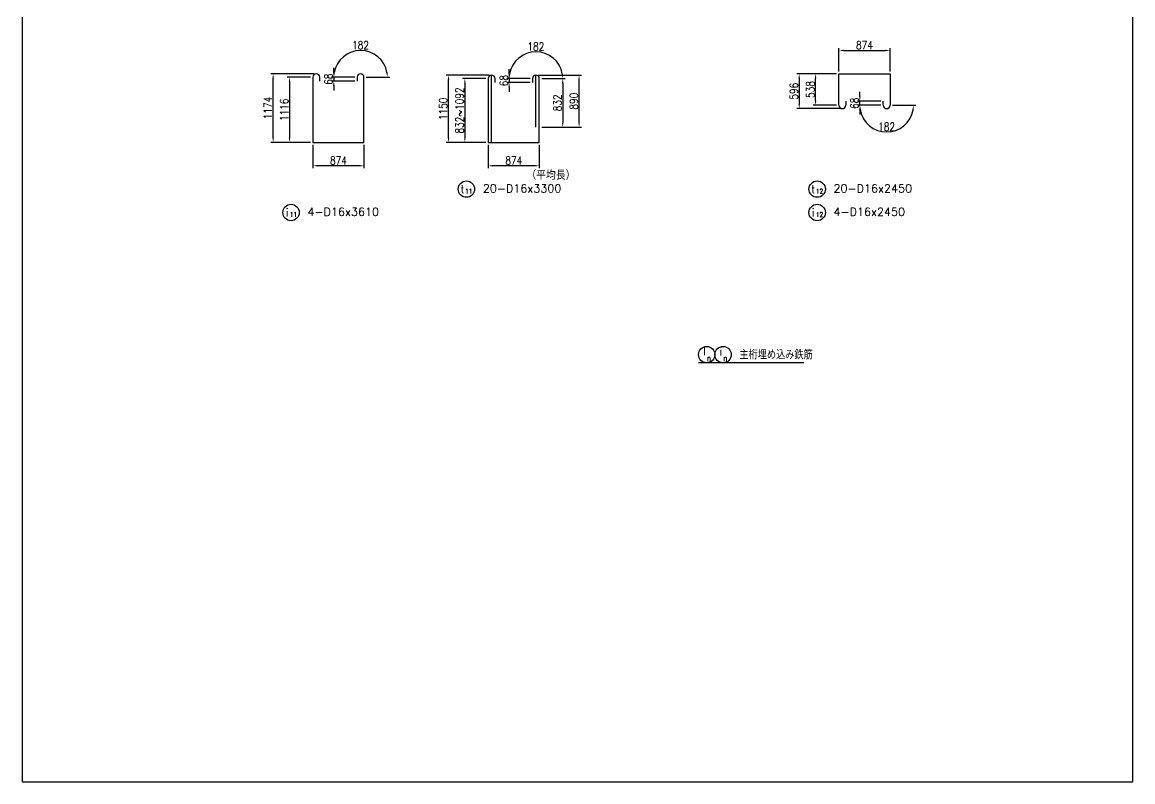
# Model space of a CAD drawing. Header units: millimetres. Extents: x -41433 to 131500, y -94900 to 39745.
# Drawn here: x 0 to 19000, y -94900 to -81900 of the extents above; entities that cross this region are included whole.
import ezdxf
from ezdxf.enums import TextEntityAlignment as Align

# ---------------------------------------------------------------- set-up
doc = ezdxf.new("R2010")
doc.units = ezdxf.units.MM
doc.header["$LTSCALE"] = 160
doc.header["$MEASUREMENT"] = 0
doc.layers.get('DEFPOINTS').update_dxf_attribs({"color": 53, "linetype": 'CONTINUOUS'})
for name, color, linetype in [('DIM', 6, 'CONTINUOUS'), ('DIM-L', 6, 'CONTINUOUS'), ('TEKKIN-S', 3, 'CONTINUOUS'), ('TEXT', 4, 'CONTINUOUS'), ('TEXT-文字', 4, 'CONTINUOUS')]:
    doc.layers.add(name, color=color, linetype=linetype)
doc.styles.add('DIM-TEXT', font='ROMANS', dxfattribs={"width": 0.8, "bigfont": 'EXTFONT'})
doc.styles.add('MSゴシック', font='')
doc.styles.add('romans', font='romans.shx', dxfattribs={"bigfont": 'extfont.shx'})
doc.styles.get('MSゴシック').set_extended_font_data('MS Gothic')
doc.dimstyles.new('DIM40', dxfattribs={"dimscale": 40, "dimtxt": 3.5, "dimasz": 2, "dimexe": 1, "dimexo": 1, "dimgap": 0.5, "dimtad": 1, "dimdec": 0, "dimzin": 9, "dimdsep": 46, "dimtxsty": 'DIM-TEXT', "dimcen": 0, "dimclrt": 4, "dimaunit": 1, "dimadec": 4, "dimazin": 0, "dimtfac": 1, "dimtdec": 0, "dimtix": 1, "dimtmove": 2, "dimatfit": 0, "dimfxl": 1, "dimlwd": -1, "dimlwe": -1, "dimarcsym": 0})

# ---------------------------------------------------------------- blocks, each defined once
blk = doc.blocks.new('加工図文字列（JR）')
at = {"layer": 'TEXT-文字', "color": 6}
blk.add_circle((0, 0), 3.5, dxfattribs=at)
at = {"layer": 'DEFPOINTS', "ltscale": 100, "style": 'MSゴシック'}
for tag, p in [('加工図_圧接鉄筋', (57.81, -4.14)), ('加工図_圧接個数', (62.62, -4.14)), ('加工図_加工形状', (68.3, -4.14)), ('加工図_施工分け2', (73.3, -4.14))]:
    blk.add_attdef(tag, text='', height=4, dxfattribs=at).set_placement(p, align=Align.BOTTOM_LEFT)
at = {"layer": 'TEXT-文字', "color": 4, "style": 'romans', "width": 0.8}
for tag, height, p in [('加工図_平均長', 3.5, (33.63, 3.03)), ('加工図_副記号', 2, (0.5, 0)), ('加工図_文字列', 3.5, (7, -2.5))]:
    blk.add_attdef(tag, text='', height=height, dxfattribs=at).set_placement(p, align=Align.BOTTOM_LEFT)
at = {"layer": 'TEXT-文字', "color": 4, "ltscale": 100, "style": 'romans', "width": 0.8}
blk.add_attdef('加工図_施工分け', text='', height=3.5, dxfattribs=at).set_placement((-5.5, 0), align=Align.MIDDLE_RIGHT)
at = {"layer": 'TEXT-文字', "color": 4, "style": 'romans', "width": 0.8}
blk.add_attdef('加工図_主記号', text='', height=3.5, dxfattribs=at).set_placement((-1.7, 0), align=Align.MIDDLE_CENTER)
for tag, p in [('加工図_番号', (1, -2.5)), ('加工図_枝番', (4.5, -2.5))]:
    blk.add_attdef(tag, text='', height=2, dxfattribs=at).set_placement(p, align=Align.BOTTOM_CENTER)
blk = doc.blocks.new('*D1040')
at = {"layer": 'DEFPOINTS', "color": 0, "transparency": 16777216}
for p in [(5331, -82909), (5731, -82841), (5731, -82909)]:
    blk.add_point(p, dxfattribs=at)
at = {"layer": 'DIM', "color": 0, "transparency": 16777216}
for p, q in [((5331, -82761), (5331, -82681)), ((5691, -82841), (5291, -82841)), ((5691, -82909), (5291, -82909)), ((5331, -82841), (5331, -82909)), ((5331, -82989), (5331, -83069))]:
    blk.add_line(p, q, dxfattribs=at)
for points in [[(5318, -82761), (5344, -82761), (5331, -82841)], [(5318, -82989), (5344, -82989), (5331, -82909)]]:
    blk.add_solid(points, dxfattribs=at)
at = {"layer": 'DIM', "color": 4, "transparency": 16777216, "insert": (5241, -82875), "char_height": 140, "attachment_point": 5, "rotation": 90, "style": 'DIM-TEXT'}
blk.add_mtext('68', dxfattribs=at)
blk = doc.blocks.new('*D1041')
at = {"layer": 'DEFPOINTS', "color": 0, "transparency": 16777216}
for p in [(6018, -82444), (5731, -82841), (5789, -82841), (5847, -82841)]:
    blk.add_point(p, dxfattribs=at)
at = {"layer": 'DIM', "color": 0, "transparency": 16777216}
for p, q in [((5691, -82841), (5291, -82841)), ((5887, -82841), (6287, -82841))]:
    blk.add_line(p, q, dxfattribs=at)
blk.add_arc((5789, -82841), 458, 10.0208, 169.9792, dxfattribs=at)
for points in [[(5351, -82762), (5325, -82760), (5331, -82841)], [(6253, -82760), (6227, -82762), (6247, -82841)]]:
    blk.add_solid(points, dxfattribs=at)
at = {"layer": 'DIM', "color": 4, "transparency": 16777216, "insert": (5789, -82293), "char_height": 140, "attachment_point": 5, "style": 'DIM-TEXT'}
blk.add_mtext('182', dxfattribs=at)
blk = doc.blocks.new('*D1042')
at = {"layer": 'DEFPOINTS', "color": 0, "transparency": 16777216}
for p in [(4973, -83957), (5847, -83957), (4973, -84357)]:
    blk.add_point(p, dxfattribs=at)
at = {"layer": 'DIM', "color": 0, "transparency": 16777216}
for p, q in [((4973, -83997), (4973, -84397)), ((5847, -83997), (5847, -84397)), ((5767, -84357), (5053, -84357))]:
    blk.add_line(p, q, dxfattribs=at)
for points in [[(5053, -84344), (5053, -84370), (4973, -84357)], [(5767, -84344), (5767, -84370), (5847, -84357)]]:
    blk.add_solid(points, dxfattribs=at)
at = {"layer": 'DIM', "color": 4, "transparency": 16777216, "insert": (5410, -84267), "char_height": 140, "attachment_point": 5, "style": 'DIM-TEXT'}
blk.add_mtext('874', dxfattribs=at)
blk = doc.blocks.new('*D1043')
at = {"layer": 'DEFPOINTS', "color": 0, "transparency": 16777216}
for p in [(4973, -82841), (4573, -83957), (4973, -83957)]:
    blk.add_point(p, dxfattribs=at)
at = {"layer": 'DIM', "color": 0, "transparency": 16777216}
for p, q in [((4933, -82841), (4533, -82841)), ((4573, -82921), (4573, -83877)), ((4933, -83957), (4533, -83957))]:
    blk.add_line(p, q, dxfattribs=at)
for points in [[(4560, -82921), (4586, -82921), (4573, -82841)], [(4560, -83877), (4586, -83877), (4573, -83957)]]:
    blk.add_solid(points, dxfattribs=at)
at = {"layer": 'DIM', "color": 4, "transparency": 16777216, "insert": (4483, -83399), "char_height": 140, "attachment_point": 5, "rotation": 90, "style": 'DIM-TEXT'}
blk.add_mtext('1116', dxfattribs=at)
blk = doc.blocks.new('*D1044')
at = {"layer": 'DEFPOINTS', "color": 0, "transparency": 16777216}
for p in [(14331, -83253), (14731, -83253), (14731, -83321)]:
    blk.add_point(p, dxfattribs=at)
at = {"layer": 'DIM', "color": 0, "transparency": 16777216}
for p, q in [((14331, -83173), (14331, -83093)), ((14691, -83253), (14291, -83253)), ((14691, -83321), (14291, -83321)), ((14331, -83321), (14331, -83253)), ((14331, -83401), (14331, -83481))]:
    blk.add_line(p, q, dxfattribs=at)
for points in [[(14318, -83173), (14344, -83173), (14331, -83253)], [(14318, -83401), (14344, -83401), (14331, -83321)]]:
    blk.add_solid(points, dxfattribs=at)
at = {"layer": 'DIM', "color": 4, "transparency": 16777216, "insert": (14241, -83287), "char_height": 140, "attachment_point": 5, "rotation": 90, "style": 'DIM-TEXT'}
blk.add_mtext('68', dxfattribs=at)
blk = doc.blocks.new('*D1045')
at = {"layer": 'DEFPOINTS', "color": 0, "transparency": 16777216}
for p in [(14731, -83321), (14789, -83321), (14847, -83321), (14560, -83718)]:
    blk.add_point(p, dxfattribs=at)
at = {"layer": 'DIM', "color": 0, "transparency": 16777216}
for p, q in [((14691, -83321), (14291, -83321)), ((14887, -83321), (15287, -83321))]:
    blk.add_line(p, q, dxfattribs=at)
blk.add_arc((14789, -83321), 458, 190.0208, 349.9792, dxfattribs=at)
for points in [[(14325, -83402), (14351, -83400), (14331, -83321)], [(15227, -83400), (15253, -83402), (15247, -83321)]]:
    blk.add_solid(points, dxfattribs=at)
at = {"layer": 'DIM', "color": 4, "transparency": 16777216, "insert": (14789, -83689), "char_height": 140, "attachment_point": 5, "style": 'DIM-TEXT'}
blk.add_mtext('182', dxfattribs=at)
blk = doc.blocks.new('*D1046')
at = {"layer": 'DEFPOINTS', "color": 0, "transparency": 16777216}
for p in [(14847, -82383), (13973, -82783), (14847, -82783)]:
    blk.add_point(p, dxfattribs=at)
at = {"layer": 'DIM', "color": 0, "transparency": 16777216}
for p, q in [((13973, -82743), (13973, -82343)), ((14053, -82383), (14767, -82383)), ((14847, -82743), (14847, -82343))]:
    blk.add_line(p, q, dxfattribs=at)
for points in [[(14053, -82370), (14053, -82396), (13973, -82383)], [(14767, -82370), (14767, -82396), (14847, -82383)]]:
    blk.add_solid(points, dxfattribs=at)
at = {"layer": 'DIM', "color": 4, "transparency": 16777216, "insert": (14410, -82293), "char_height": 140, "attachment_point": 5, "style": 'DIM-TEXT'}
blk.add_mtext('874', dxfattribs=at)
blk = doc.blocks.new('*D1047')
at = {"layer": 'DEFPOINTS', "color": 0, "transparency": 16777216}
for p in [(13573, -82783), (13973, -82783), (13973, -83321)]:
    blk.add_point(p, dxfattribs=at)
at = {"layer": 'DIM', "color": 0, "transparency": 16777216}
for p, q in [((13933, -82783), (13533, -82783)), ((13573, -83241), (13573, -82863)), ((13933, -83321), (13533, -83321))]:
    blk.add_line(p, q, dxfattribs=at)
for points in [[(13560, -82863), (13586, -82863), (13573, -82783)], [(13560, -83241), (13586, -83241), (13573, -83321)]]:
    blk.add_solid(points, dxfattribs=at)
at = {"layer": 'DIM', "color": 4, "transparency": 16777216, "insert": (13483, -83052), "char_height": 140, "attachment_point": 5, "rotation": 90, "style": 'DIM-TEXT'}
blk.add_mtext('538', dxfattribs=at)
blk = doc.blocks.new('*D1048')
at = {"layer": 'DEFPOINTS', "color": 0, "transparency": 16777216}
for p, q in [((13933, -82783), (13253, -82783)), ((13293, -82863), (13293, -83299)), ((13991, -83379), (13253, -83379))]:
    blk.add_line(p, q, dxfattribs=at)
for p in [(13973, -82783), (13293, -83379), (14031, -83379)]:
    blk.add_point(p, dxfattribs=at)
for points in [[(13280, -82863), (13306, -82863), (13293, -82783)], [(13280, -83299), (13306, -83299), (13293, -83379)]]:
    blk.add_solid(points, dxfattribs=at)
at = {"layer": 'DEFPOINTS', "color": 4, "transparency": 16777216, "insert": (13203, -83081), "char_height": 140, "attachment_point": 5, "rotation": 90, "style": 'DIM-TEXT'}
blk.add_mtext('596', dxfattribs=at)
blk = doc.blocks.new('*D1049')
at = {"layer": 'DEFPOINTS', "color": 0, "transparency": 16777216}
for p, q in [((4991, -82783), (4253, -82783)), ((4293, -83877), (4293, -82863)), ((4933, -83957), (4253, -83957))]:
    blk.add_line(p, q, dxfattribs=at)
for p in [(4293, -82783), (5031, -82783), (4973, -83957)]:
    blk.add_point(p, dxfattribs=at)
for points in [[(4280, -82863), (4306, -82863), (4293, -82783)], [(4280, -83877), (4306, -83877), (4293, -83957)]]:
    blk.add_solid(points, dxfattribs=at)
at = {"layer": 'DEFPOINTS', "color": 4, "transparency": 16777216, "insert": (4203, -83370), "char_height": 140, "attachment_point": 5, "rotation": 90, "style": 'DIM-TEXT'}
blk.add_mtext('1174', dxfattribs=at)
blk = doc.blocks.new('*D1837')
at = {"layer": 'DEFPOINTS', "color": 0, "transparency": 16777216}
for p in [(8331, -82933), (8731, -82865), (8731, -82933)]:
    blk.add_point(p, dxfattribs=at)
at = {"layer": 'DIM', "color": 0, "transparency": 16777216}
for p, q in [((8331, -82785), (8331, -82705)), ((8691, -82865), (8291, -82865)), ((8691, -82933), (8291, -82933)), ((8331, -82865), (8331, -82933)), ((8331, -83013), (8331, -83093))]:
    blk.add_line(p, q, dxfattribs=at)
for points in [[(8318, -82785), (8344, -82785), (8331, -82865)], [(8318, -83013), (8344, -83013), (8331, -82933)]]:
    blk.add_solid(points, dxfattribs=at)
at = {"layer": 'DIM', "color": 4, "transparency": 16777216, "insert": (8241, -82899), "char_height": 140, "attachment_point": 5, "rotation": 90, "style": 'DIM-TEXT'}
blk.add_mtext('68', dxfattribs=at)
blk = doc.blocks.new('*D1838')
at = {"layer": 'DEFPOINTS', "color": 0, "transparency": 16777216}
for p in [(9018, -82468), (8731, -82865), (8789, -82865), (8847, -82865)]:
    blk.add_point(p, dxfattribs=at)
at = {"layer": 'DIM', "color": 0, "transparency": 16777216}
for p, q in [((8691, -82865), (8291, -82865)), ((8887, -82865), (9287, -82865))]:
    blk.add_line(p, q, dxfattribs=at)
blk.add_arc((8789, -82865), 458, 10.0208, 169.9792, dxfattribs=at)
for points in [[(8351, -82786), (8325, -82784), (8331, -82865)], [(9253, -82784), (9227, -82786), (9247, -82865)]]:
    blk.add_solid(points, dxfattribs=at)
at = {"layer": 'DIM', "color": 4, "transparency": 16777216, "insert": (8789, -82317), "char_height": 140, "attachment_point": 5, "style": 'DIM-TEXT'}
blk.add_mtext('182', dxfattribs=at)
blk = doc.blocks.new('*D1839')
at = {"layer": 'DEFPOINTS', "color": 0, "transparency": 16777216}
for p in [(7973, -83957), (8847, -83957), (7973, -84357)]:
    blk.add_point(p, dxfattribs=at)
at = {"layer": 'DIM', "color": 0, "transparency": 16777216}
for p, q in [((7973, -83997), (7973, -84397)), ((8847, -83997), (8847, -84397)), ((8767, -84357), (8053, -84357))]:
    blk.add_line(p, q, dxfattribs=at)
for points in [[(8053, -84344), (8053, -84370), (7973, -84357)], [(8767, -84344), (8767, -84370), (8847, -84357)]]:
    blk.add_solid(points, dxfattribs=at)
at = {"layer": 'DIM', "color": 4, "transparency": 16777216, "insert": (8410, -84267), "char_height": 140, "attachment_point": 5, "style": 'DIM-TEXT'}
blk.add_mtext('874', dxfattribs=at)
blk = doc.blocks.new('*D1840')
at = {"layer": 'DEFPOINTS', "color": 0, "transparency": 16777216}
for p in [(7973, -82865), (7573, -83957), (7973, -83957)]:
    blk.add_point(p, dxfattribs=at)
at = {"layer": 'DIM', "color": 0, "transparency": 16777216}
for p, q in [((7933, -82865), (7533, -82865)), ((7573, -82945), (7573, -83877)), ((7933, -83957), (7533, -83957))]:
    blk.add_line(p, q, dxfattribs=at)
for points in [[(7560, -82945), (7586, -82945), (7573, -82865)], [(7560, -83877), (7586, -83877), (7573, -83957)]]:
    blk.add_solid(points, dxfattribs=at)
at = {"layer": 'DIM', "color": 4, "transparency": 16777216, "insert": (7483, -83411), "char_height": 140, "attachment_point": 5, "rotation": 90, "style": 'DIM-TEXT'}
blk.add_mtext('832~1092', dxfattribs=at)
blk = doc.blocks.new('*D1841')
at = {"layer": 'DEFPOINTS', "color": 0, "transparency": 16777216}
for p, q in [((7991, -82807), (7253, -82807)), ((7293, -83877), (7293, -82887)), ((7933, -83957), (7253, -83957))]:
    blk.add_line(p, q, dxfattribs=at)
for p in [(7293, -82807), (8031, -82807), (7973, -83957)]:
    blk.add_point(p, dxfattribs=at)
for points in [[(7280, -82887), (7306, -82887), (7293, -82807)], [(7280, -83877), (7306, -83877), (7293, -83957)]]:
    blk.add_solid(points, dxfattribs=at)
at = {"layer": 'DEFPOINTS', "color": 4, "transparency": 16777216, "insert": (7203, -83382), "char_height": 140, "attachment_point": 5, "rotation": 90, "style": 'DIM-TEXT'}
blk.add_mtext('1150', dxfattribs=at)
blk = doc.blocks.new('*D1842')
at = {"layer": 'DEFPOINTS', "color": 0, "transparency": 16777216}
for p, q in [((8887, -82865), (9287, -82865)), ((9247, -82945), (9247, -83617)), ((8887, -83697), (9287, -83697))]:
    blk.add_line(p, q, dxfattribs=at)
for p in [(8847, -82865), (8847, -83697), (9247, -83697)]:
    blk.add_point(p, dxfattribs=at)
for points in [[(9234, -82945), (9260, -82945), (9247, -82865)], [(9234, -83617), (9260, -83617), (9247, -83697)]]:
    blk.add_solid(points, dxfattribs=at)
at = {"layer": 'DEFPOINTS', "color": 4, "transparency": 16777216, "insert": (9157, -83281), "char_height": 140, "attachment_point": 5, "rotation": 90, "style": 'DIM-TEXT'}
blk.add_mtext('832', dxfattribs=at)
blk = doc.blocks.new('*D1843')
at = {"layer": 'DEFPOINTS', "color": 0, "transparency": 16777216}
for p, q in [((8829, -82807), (9567, -82807)), ((9527, -83617), (9527, -82887)), ((8887, -83697), (9567, -83697))]:
    blk.add_line(p, q, dxfattribs=at)
for p in [(8789, -82807), (9527, -82807), (8847, -83697)]:
    blk.add_point(p, dxfattribs=at)
for points in [[(9514, -82887), (9540, -82887), (9527, -82807)], [(9514, -83617), (9540, -83617), (9527, -83697)]]:
    blk.add_solid(points, dxfattribs=at)
at = {"layer": 'DEFPOINTS', "color": 4, "transparency": 16777216, "insert": (9437, -83252), "char_height": 140, "attachment_point": 5, "rotation": 90, "style": 'DIM-TEXT'}
blk.add_mtext('890', dxfattribs=at)

msp = doc.modelspace()

# ---------------------------------------------------------------- linework, layer by layer
at = {"layer": 'DEFPOINTS'}
for p, q in [((8031, -83957), (8031, -82806.82)), ((8789, -83697), (8789, -82806.82))]:
    msp.add_line(p, q, dxfattribs=at)
at = {"layer": 'DEFPOINTS', "flags": 128}
msp.add_lwpolyline([(19000, -68900), (0, -68900), (0, -94900), (19000, -94900)], close=True, dxfattribs=at)
at = {"layer": 'DIM-L'}
msp.add_line((13370.85, -87728.83), (11570.85, -87728.83), dxfattribs=at)
for centre in [(11710.85, -87588.84), (11990.85, -87588.84)]:
    msp.add_circle(centre, 140, dxfattribs=at)
at = {"layer": 'TEKKIN-S'}
for p, q in [((13973, -83321), (13973, -82783)), ((13973, -82783), (14847, -82783)), ((14847, -82783), (14847, -83321)), ((4973, -82841), (4973, -83957)), ((5089, -82909), (5089, -82841)), ((5731, -82841), (5731, -82909)), ((5847, -83957), (5847, -82841)), ((7973, -82864.82), (7973, -83957)), ((8089, -82932.82), (8089, -82864.82)), ((8731, -82864.82), (8731, -82932.82)), ((8847, -83957), (8847, -82864.82)), ((14089, -83253), (14089, -83321)), ((14731, -83321), (14731, -83253)), ((4973, -83957), (5847, -83957)), ((7973, -83957), (8847, -83957))]:
    msp.add_line(p, q, dxfattribs=at)
for centre, start, end in [((5031, -82841), 0, 180), ((5789, -82841), 0, 180), ((8031, -82864.82), 0, 180), ((8789, -82864.82), 0, 180), ((14031, -83321), 180, 0), ((14789, -83321), 180, 0)]:
    msp.add_arc(centre, 58, start, end, dxfattribs=at)

# ---------------------------------------------------------------- block references
at = {"layer": 'DIM-L', "ltscale": 0.8}
ref = msp.add_blockref('加工図文字列（JR）', (7600, -84757), dxfattribs=dict(at, xscale=40, yscale=40, zscale=40))
ref.add_attrib('加工図_主記号', 't', dxfattribs={"layer": 'TEXT', "height": 140, "style": 'romans', "width": 0.8}).set_placement((7532, -84757), align=Align.MIDDLE_CENTER)
ref.add_attrib('加工図_番号', '11', dxfattribs={"layer": 'TEXT', "height": 80, "style": 'romans', "width": 0.8}).set_placement((7640, -84857), align=Align.BOTTOM_CENTER)
ref.add_attrib('加工図_文字列', '20-D16x3300', dxfattribs={"layer": 'TEXT', "height": 140, "style": 'romans'}).set_placement((7880, -84857), align=Align.BOTTOM_LEFT)
ref.add_attrib('加工図_平均長', '（平均長）', dxfattribs={"layer": 'TEXT', "height": 140, "style": 'romans'}).set_placement((8625.04, -84635.67), align=Align.BOTTOM_LEFT)
ref = msp.add_blockref('加工図文字列（JR）', (13600, -84757), dxfattribs=dict(at, xscale=40, yscale=40, zscale=40))
ref.add_attrib('加工図_主記号', 't', dxfattribs={"layer": 'TEXT', "height": 140, "style": 'romans', "width": 0.8}).set_placement((13532, -84757), align=Align.MIDDLE_CENTER)
ref.add_attrib('加工図_番号', '12', dxfattribs={"layer": 'TEXT', "height": 80, "style": 'romans', "width": 0.8}).set_placement((13640, -84857), align=Align.BOTTOM_CENTER)
ref.add_attrib('加工図_文字列', '20-D16x2450', dxfattribs={"layer": 'TEXT', "height": 140, "style": 'romans'}).set_placement((13880, -84857), align=Align.BOTTOM_LEFT)
ref = msp.add_blockref('加工図文字列（JR）', (4600, -85157), dxfattribs=dict(at, xscale=40, yscale=40, zscale=40))
ref.add_attrib('加工図_主記号', 'i', dxfattribs={"layer": 'TEXT', "height": 140, "style": 'romans', "width": 0.8}).set_placement((4532, -85157), align=Align.MIDDLE_CENTER)
ref.add_attrib('加工図_番号', '11', dxfattribs={"layer": 'TEXT', "height": 80, "style": 'romans', "width": 0.8}).set_placement((4640, -85257), align=Align.BOTTOM_CENTER)
ref.add_attrib('加工図_文字列', '4-D16x3610', dxfattribs={"layer": 'TEXT', "height": 140, "style": 'romans'}).set_placement((4880, -85257), align=Align.BOTTOM_LEFT)
ref = msp.add_blockref('加工図文字列（JR）', (13600, -85157), dxfattribs=dict(at, xscale=40, yscale=40, zscale=40))
ref.add_attrib('加工図_主記号', 'i', dxfattribs={"layer": 'TEXT', "height": 140, "style": 'romans', "width": 0.8}).set_placement((13532, -85157), align=Align.MIDDLE_CENTER)
ref.add_attrib('加工図_番号', '12', dxfattribs={"layer": 'TEXT', "height": 80, "style": 'romans', "width": 0.8}).set_placement((13640, -85257), align=Align.BOTTOM_CENTER)
ref.add_attrib('加工図_文字列', '4-D16x2450', dxfattribs={"layer": 'TEXT', "height": 140, "style": 'romans'}).set_placement((13880, -85257), align=Align.BOTTOM_LEFT)

# ---------------------------------------------------------------- texts
at = {"layer": 'TEXT', "style": 'romans', "width": 0.8}
for s, height, p in [('I', 140, (11670.85, -87528.84)), ('i', 140, (11950.85, -87528.84)), ('n', 100, (11750.85, -87648.84)), ('n', 100, (12030.85, -87648.84))]:
    msp.add_text(s, height=height, dxfattribs=at).set_placement(p, align=Align.MIDDLE)
msp.add_text('主桁埋め込み鉄筋', height=140, dxfattribs=at).set_placement((12270.85, -87708.83), align=Align.BOTTOM_LEFT)

# ---------------------------------------------------------------- dimensions: what is measured, and where the dimension line sits
at = {"layer": 'DEFPOINTS'}
for base, p1, p2, angle, picture, middle in [((4293, -82783), (4973, -83957), (5031, -82783), 90, '*D1049', (4203, -83370)), ((7293, -82806.82), (7973, -83957), (8031, -82806.82), 90, '*D1841', (7203, -83381.91)), ((9527, -82806.82), (8847, -83697), (8789, -82806.82), 90, '*D1843', (9437, -83251.91)), ((13293, -83379), (13973, -82783), (14031, -83379), 270, '*D1048', (13203, -83081))]:
    dim = msp.add_linear_dim(base=base, p1=p1, p2=p2, angle=angle, dimstyle='DIM40', dxfattribs=at)
    dim.commit()
    dim.dimension.update_dxf_attribs({"geometry": picture, "text_midpoint": middle})
dim = msp.add_aligned_dim(p1=(8847, -82864.82), p2=(8847, -83697), distance=400, dimstyle='DIM40', dxfattribs=at)
dim.commit()
dim.dimension.update_dxf_attribs({"geometry": '*D1842', "text_midpoint": (9157, -83280.91)})
at = {"layer": 'DIM'}
for base, center, p1, p2, picture, middle in [((6018, -82444.36), (5789, -82841), (5847, -82841), (5731, -82841), '*D1041', (5789, -82293)), ((9018, -82468.18), (8789, -82864.82), (8847, -82864.82), (8731, -82864.82), '*D1838', (8789, -82316.82)), ((14560, -83717.64), (14789, -83321), (14731, -83321), (14847, -83321), '*D1045', (14789, -83689))]:
    dim = msp.add_angular_dim_3p(base=base, center=center, p1=p1, p2=p2, text='182', dimstyle='DIM40', dxfattribs=at)
    dim.commit()
    dim.dimension.update_dxf_attribs({"geometry": picture, "text_midpoint": middle})
for p1, p2, distance, picture, middle in [((13973, -82783), (14847, -82783), 400, '*D1046', (14410, -82293)), ((5731, -82841), (5731, -82909), -400, '*D1040', (5241, -82875)), ((8731, -82864.82), (8731, -82932.82), -400, '*D1837', (8241, -82898.82)), ((13973, -83321), (13973, -82783), 400, '*D1047', (13483, -83052)), ((4973, -82841), (4973, -83957), -400, '*D1043', (4483, -83399)), ((14731, -83321), (14731, -83253), 400, '*D1044', (14241, -83287)), ((5847, -83957), (4973, -83957), 400, '*D1042', (5410, -84267)), ((8847, -83957), (7973, -83957), 400, '*D1839', (8410, -84267))]:
    dim = msp.add_aligned_dim(p1=p1, p2=p2, distance=distance, dimstyle='DIM40', dxfattribs=at)
    dim.commit()
    dim.dimension.update_dxf_attribs({"geometry": picture, "text_midpoint": middle})
dim = msp.add_aligned_dim(p1=(7973, -82864.82), p2=(7973, -83957), distance=-400, text='832~<>', dimstyle='DIM40', dxfattribs=at)
dim.commit()
dim.dimension.update_dxf_attribs({"geometry": '*D1840', "text_midpoint": (7483, -83410.91)})

doc.saveas('drawing.dxf')
